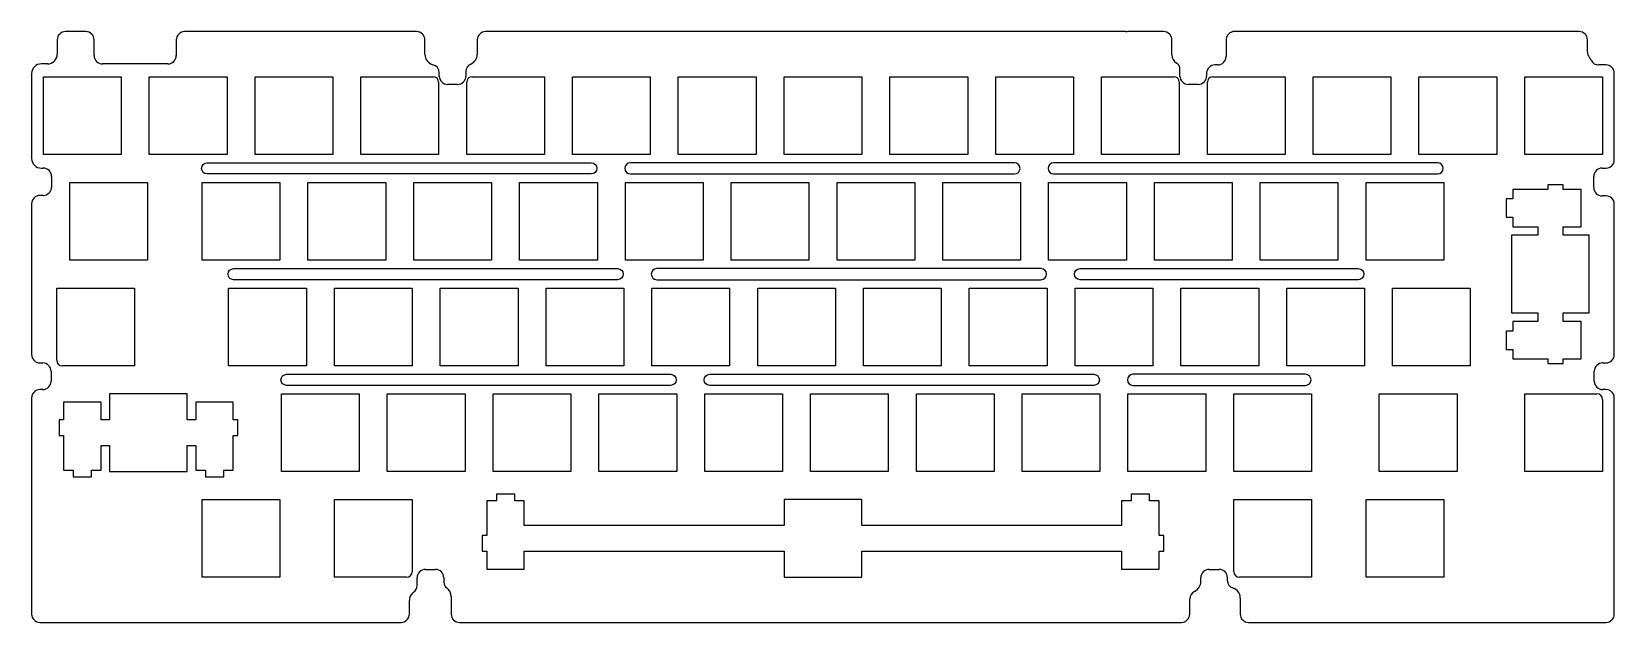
# Model space of a CAD drawing. Header units: millimetres. Extents: x 666 to 951, y -79 to 27.
import ezdxf

# ---------------------------------------------------------------- set-up
doc = ezdxf.new("R2010")
doc.units = ezdxf.units.MM
doc.header["$MEASUREMENT"] = 0

msp = doc.modelspace()

# ---------------------------------------------------------------- linework, layer by layer
for p, q in [((670.71, 25.95), (670.71, 23.39)), ((675.85, 27.45), (672.21, 27.45)), ((677.35, 23.14), (677.35, 25.95)), ((692.15, 25.95), (692.15, 23.14)), ((735.41, 27.45), (693.65, 27.45)), ((736.91, 23.34), (736.91, 25.95)), ((746.33, 25.95), (746.33, 23.35)), ((863.1, 27.45), (747.83, 27.45)), ((863.1, 27.41), (863.1, 27.45)), ((869.91, 27.45), (863.45, 27.45)), ((871.41, 23.24), (871.41, 25.95)), ((881.15, 25.95), (881.15, 22.95)), ((944.71, 27.45), (882.3, 27.45)), ((882.3, 27.45), (882.3, 27.41)), ((946.21, 23.77), (946.21, 25.95)), ((668.96, 21.64), (667.85, 21.64)), ((690.65, 21.64), (678.85, 21.64)), ((739.5, 19.45), (739.5, 20.03)), ((744.3, 20.24), (744.3, 19.45)), ((872.85, 19.45), (872.85, 20.68)), ((877.65, 19.95), (877.65, 19.45)), ((879.65, 21.45), (879.15, 21.45)), ((949.55, 21.45), (948.22, 21.45)), ((951.05, 4.35), (951.05, 19.95)), ((666.1, 19.89), (666.1, 4.6)), ((742.8, 17.95), (741, 17.95)), ((876.15, 17.95), (874.35, 17.95)), ((667.85, 2.85), (668.2, 2.85)), ((948.85, 2.85), (949.55, 2.85)), ((669.7, 1.35), (669.7, -0.56)), ((947.35, -0.65), (947.35, 1.35)), ((668.2, -2.06), (667.6, -2.06)), ((949.55, -2.15), (948.85, -2.15)), ((666.1, -3.56), (666.1, -30.75)), ((951.05, -30.75), (951.05, -3.65)), ((667.6, -32.25), (668.1, -32.25)), ((669.6, -33.75), (669.6, -35.55)), ((947.45, -35.55), (947.45, -33.75)), ((948.95, -32.25), (949.55, -32.25)), ((666.1, -38.55), (666.1, -77.5)), ((668.1, -37.05), (667.6, -37.05)), ((949.55, -37.05), (948.95, -37.05)), ((951.05, -77.5), (951.05, -38.55)), ((735.51, -72.34), (735.51, -70.97)), ((737.01, -69.47), (738.81, -69.47)), ((740.31, -70.97), (740.31, -71.74)), ((876.6, -71.59), (876.6, -70.97)), ((878.1, -69.47), (879.9, -69.47)), ((734.11, -77.5), (734.11, -75.04)), ((741.64, -74.34), (741.64, -77.5)), ((874.61, -77.5), (874.61, -74.78)), ((883.7, -74.61), (883.7, -77.5)), ((667.6, -79), (732.61, -79)), ((743.14, -79), (873.11, -79)), ((885.2, -79), (949.55, -79))]:
    msp.add_line(p, q)
at = {"color": 0}
for p, q in [((668.23, 19.33), (682.23, 19.33)), ((668.23, 5.33), (668.23, 19.33)), ((682.23, 19.33), (682.23, 5.33)), ((687.28, 19.33), (701.28, 19.33)), ((687.28, 5.33), (687.28, 19.33)), ((701.28, 19.33), (701.28, 5.33)), ((706.33, 19.33), (720.33, 19.33)), ((706.33, 5.33), (706.33, 19.33)), ((720.33, 19.33), (720.33, 5.33)), ((725.38, 19.33), (738.38, 19.33)), ((725.38, 5.33), (725.38, 19.33)), ((739.38, 18.33), (739.38, 5.33)), ((744.43, 5.33), (744.43, 18.33)), ((745.43, 19.33), (758.43, 19.33)), ((758.43, 19.33), (758.43, 5.33)), ((763.48, 19.33), (777.48, 19.33)), ((763.48, 5.33), (763.48, 19.33)), ((777.48, 19.33), (777.48, 5.33)), ((782.53, 19.33), (796.53, 19.33)), ((782.53, 5.33), (782.53, 19.33)), ((796.53, 19.33), (796.53, 5.33)), ((801.58, 19.33), (815.58, 19.33)), ((801.58, 5.33), (801.58, 19.33)), ((815.58, 19.33), (815.58, 5.33)), ((820.63, 19.33), (834.63, 19.33)), ((820.63, 5.33), (820.63, 19.33)), ((834.63, 19.33), (834.63, 5.33)), ((839.68, 19.33), (853.68, 19.33)), ((839.68, 5.33), (839.68, 19.33)), ((853.68, 19.33), (853.68, 5.33)), ((858.73, 19.33), (871.73, 19.33)), ((858.73, 5.33), (858.73, 19.33)), ((872.73, 18.33), (872.73, 5.33)), ((877.78, 5.33), (877.78, 18.33)), ((878.78, 19.33), (891.78, 19.33)), ((891.78, 19.33), (891.78, 5.33)), ((896.83, 19.33), (910.83, 19.33)), ((896.83, 5.33), (896.83, 19.33)), ((910.83, 19.33), (910.83, 5.33)), ((915.88, 19.33), (929.88, 19.33)), ((915.88, 5.33), (915.88, 19.33)), ((929.88, 19.33), (929.88, 5.33)), ((934.93, 19.33), (948.93, 19.33)), ((934.93, 5.33), (934.93, 19.33)), ((948.93, 19.33), (948.93, 5.33)), ((682.23, 5.33), (668.23, 5.33)), ((701.28, 5.33), (687.28, 5.33)), ((720.33, 5.33), (706.33, 5.33)), ((739.38, 5.33), (725.38, 5.33)), ((758.43, 5.33), (744.43, 5.33)), ((777.48, 5.33), (763.48, 5.33)), ((796.53, 5.33), (782.53, 5.33)), ((815.58, 5.33), (801.58, 5.33)), ((834.63, 5.33), (820.63, 5.33)), ((853.68, 5.33), (839.68, 5.33)), ((872.73, 5.33), (858.73, 5.33)), ((891.78, 5.33), (877.78, 5.33)), ((910.83, 5.33), (896.83, 5.33)), ((929.88, 5.33), (915.88, 5.33)), ((948.93, 5.33), (934.93, 5.33)), ((672.99, 0.28), (686.99, 0.28)), ((672.99, -13.72), (672.99, 0.28)), ((686.99, 0.28), (686.99, -13.72)), ((696.8, 0.28), (710.8, 0.28)), ((696.8, -13.72), (696.8, 0.28)), ((710.8, 0.28), (710.8, -13.72)), ((715.85, 0.28), (729.85, 0.28)), ((715.85, -13.72), (715.85, 0.28)), ((729.85, 0.28), (729.85, -13.72)), ((734.9, 0.28), (748.9, 0.28)), ((734.9, -13.72), (734.9, 0.28)), ((748.9, 0.28), (748.9, -13.72)), ((753.95, 0.28), (767.95, 0.28)), ((753.95, -13.72), (753.95, 0.28)), ((767.95, 0.28), (767.95, -13.72)), ((773, 0.28), (787, 0.28)), ((773, -13.72), (773, 0.28)), ((787, 0.28), (787, -13.72)), ((792.05, 0.28), (806.05, 0.28)), ((792.05, -13.72), (792.05, 0.28)), ((806.05, 0.28), (806.05, -13.72)), ((811.1, 0.28), (825.1, 0.28)), ((811.1, -13.72), (811.1, 0.28)), ((825.1, 0.28), (825.1, -13.72)), ((830.15, 0.28), (844.15, 0.28)), ((830.15, -13.72), (830.15, 0.28)), ((844.15, 0.28), (844.15, -13.72)), ((849.2, 0.28), (863.2, 0.28)), ((849.2, -13.72), (849.2, 0.28)), ((863.2, 0.28), (863.2, -13.72)), ((868.25, 0.28), (882.25, 0.28)), ((868.25, -13.72), (868.25, 0.28)), ((882.25, 0.28), (882.25, -13.72)), ((887.3, 0.28), (901.3, 0.28)), ((887.3, -13.72), (887.3, 0.28)), ((901.3, 0.28), (901.3, -13.72)), ((906.36, 0.28), (920.36, 0.28)), ((906.36, -13.72), (906.36, 0.28)), ((920.36, 0.28), (920.36, -13.72)), ((932.78, -2.7), (931.58, -2.7)), ((931.58, -2.7), (931.58, -6)), ((939.05, -0.97), (932.78, -0.97)), ((932.78, -0.97), (932.78, -2.7)), ((939.05, -0.15), (939.05, -0.97)), ((941.85, -0.15), (939.05, -0.15)), ((941.85, -0.97), (941.85, -0.15)), ((945.08, -0.97), (941.85, -0.97)), ((945.08, -7.72), (945.08, -0.97)), ((931.58, -6), (932.78, -6)), ((932.78, -6), (932.78, -7.72)), ((932.78, -7.72), (937.25, -7.72)), ((937.25, -7.72), (937.25, -9.25)), ((941.85, -9.25), (941.85, -7.72)), ((941.85, -7.72), (945.08, -7.72)), ((937.25, -9.25), (932.55, -9.25)), ((932.55, -9.25), (932.55, -23.25)), ((946.55, -9.25), (941.85, -9.25)), ((946.55, -23.25), (946.55, -9.25)), ((686.99, -13.72), (672.99, -13.72)), ((710.8, -13.72), (696.8, -13.72)), ((729.85, -13.72), (715.85, -13.72)), ((748.9, -13.72), (734.9, -13.72)), ((767.95, -13.72), (753.95, -13.72)), ((787, -13.72), (773, -13.72)), ((806.05, -13.72), (792.05, -13.72)), ((825.1, -13.72), (811.1, -13.72)), ((844.15, -13.72), (830.15, -13.72)), ((863.2, -13.72), (849.2, -13.72)), ((882.25, -13.72), (868.25, -13.72)), ((901.3, -13.72), (887.3, -13.72)), ((920.36, -13.72), (906.36, -13.72)), ((670.61, -18.77), (684.61, -18.77)), ((670.61, -31.77), (670.61, -18.77)), ((684.61, -18.77), (684.61, -32.77)), ((701.57, -18.77), (715.57, -18.77)), ((701.57, -32.77), (701.57, -18.77)), ((715.57, -18.77), (715.57, -32.77)), ((720.62, -18.77), (734.62, -18.77)), ((720.62, -32.77), (720.62, -18.77)), ((734.62, -18.77), (734.62, -32.77)), ((739.67, -18.77), (753.67, -18.77)), ((739.67, -32.77), (739.67, -18.77)), ((753.67, -18.77), (753.67, -32.77)), ((758.72, -18.77), (772.72, -18.77)), ((758.72, -32.77), (758.72, -18.77)), ((772.72, -18.77), (772.72, -32.77)), ((777.77, -18.77), (791.77, -18.77)), ((777.77, -32.77), (777.77, -18.77)), ((791.77, -18.77), (791.77, -32.77)), ((796.82, -18.77), (810.82, -18.77)), ((796.82, -32.77), (796.82, -18.77)), ((810.82, -18.77), (810.82, -32.77)), ((815.87, -18.77), (829.87, -18.77)), ((815.87, -32.77), (815.87, -18.77)), ((829.87, -18.77), (829.87, -32.77)), ((834.92, -18.77), (848.92, -18.77)), ((834.92, -32.77), (834.92, -18.77)), ((848.92, -18.77), (848.92, -32.77)), ((853.97, -18.77), (867.97, -18.77)), ((853.97, -32.77), (853.97, -18.77)), ((867.97, -18.77), (867.97, -32.77)), ((873.02, -18.77), (887.02, -18.77)), ((873.02, -32.77), (873.02, -18.77)), ((887.02, -18.77), (887.02, -32.77)), ((892.07, -18.77), (906.07, -18.77)), ((892.07, -32.77), (892.07, -18.77)), ((906.07, -18.77), (906.07, -32.77)), ((911.12, -18.77), (925.12, -18.77)), ((911.12, -32.77), (911.12, -18.77)), ((925.12, -18.77), (925.12, -32.77)), ((932.55, -23.25), (937.25, -23.25)), ((937.25, -24.77), (932.78, -24.77)), ((932.78, -24.77), (932.78, -26.5)), ((937.25, -23.25), (937.25, -24.77)), ((941.85, -24.77), (941.85, -23.25)), ((941.85, -23.25), (946.55, -23.25)), ((945.08, -24.77), (941.85, -24.77)), ((945.08, -31.52), (945.08, -24.77)), ((932.78, -26.5), (931.58, -26.5)), ((931.58, -26.5), (931.58, -29.8)), ((931.58, -29.8), (932.78, -29.8)), ((932.78, -29.8), (932.78, -31.52)), ((684.61, -32.77), (671.61, -32.77)), ((715.57, -32.77), (701.57, -32.77)), ((734.62, -32.77), (720.62, -32.77)), ((753.67, -32.77), (739.67, -32.77)), ((772.72, -32.77), (758.72, -32.77)), ((791.77, -32.77), (777.77, -32.77)), ((810.82, -32.77), (796.82, -32.77)), ((829.87, -32.77), (815.87, -32.77)), ((848.92, -32.77), (834.92, -32.77)), ((867.97, -32.77), (853.97, -32.77)), ((887.02, -32.77), (873.02, -32.77)), ((906.07, -32.77), (892.07, -32.77)), ((925.12, -32.77), (911.12, -32.77)), ((932.78, -31.52), (939.05, -31.52)), ((939.05, -31.52), (939.05, -32.35)), ((939.05, -32.35), (941.85, -32.35)), ((941.85, -32.35), (941.85, -31.52)), ((941.85, -31.52), (945.08, -31.52)), ((678.61, -39.29), (671.86, -39.29)), ((671.86, -39.29), (671.86, -42.52)), ((678.61, -42.52), (678.61, -39.29)), ((680.13, -37.82), (680.13, -42.52)), ((694.13, -37.82), (680.13, -37.82)), ((694.13, -42.52), (694.13, -37.82)), ((702.41, -39.29), (695.66, -39.29)), ((695.66, -39.29), (695.66, -42.52)), ((702.41, -42.52), (702.41, -39.29)), ((711.09, -37.82), (725.09, -37.82)), ((711.09, -51.82), (711.09, -37.82)), ((725.09, -37.82), (725.09, -51.82)), ((730.14, -37.82), (744.14, -37.82)), ((730.14, -51.82), (730.14, -37.82)), ((744.14, -37.82), (744.14, -51.82)), ((749.19, -37.82), (763.19, -37.82)), ((749.19, -51.82), (749.19, -37.82)), ((763.19, -37.82), (763.19, -51.82)), ((768.24, -37.82), (782.24, -37.82)), ((768.24, -51.82), (768.24, -37.82)), ((782.24, -37.82), (782.24, -51.82)), ((787.29, -37.82), (801.29, -37.82)), ((787.29, -51.82), (787.29, -37.82)), ((801.29, -37.82), (801.29, -51.82)), ((806.34, -37.82), (820.34, -37.82)), ((806.34, -51.82), (806.34, -37.82)), ((820.34, -37.82), (820.34, -51.82)), ((825.39, -37.82), (839.39, -37.82)), ((825.39, -51.82), (825.39, -37.82)), ((839.39, -37.82), (839.39, -51.82)), ((844.44, -37.82), (858.44, -37.82)), ((844.44, -51.82), (844.44, -37.82)), ((858.44, -37.82), (858.44, -51.82)), ((863.49, -37.82), (877.49, -37.82)), ((863.49, -51.82), (863.49, -37.82)), ((877.49, -37.82), (877.49, -51.82)), ((882.54, -37.82), (896.54, -37.82)), ((882.54, -51.82), (882.54, -37.82)), ((896.54, -37.82), (896.54, -51.82)), ((908.73, -37.82), (922.73, -37.82)), ((908.73, -51.82), (908.73, -37.82)), ((922.73, -37.82), (922.73, -51.82)), ((934.93, -37.82), (947.93, -37.82)), ((934.93, -51.82), (934.93, -37.82)), ((948.93, -38.82), (948.93, -51.82)), ((671.86, -42.52), (671.03, -42.52)), ((671.03, -42.52), (671.03, -45.32)), ((680.13, -42.52), (678.61, -42.52)), ((695.66, -42.52), (694.13, -42.52)), ((703.23, -42.52), (702.41, -42.52)), ((703.23, -45.32), (703.23, -42.52)), ((671.03, -45.32), (671.86, -45.32)), ((671.86, -45.32), (671.86, -51.59)), ((702.41, -51.59), (702.41, -45.32)), ((702.41, -45.32), (703.23, -45.32)), ((678.61, -51.59), (678.61, -47.12)), ((678.61, -47.12), (680.13, -47.12)), ((680.13, -47.12), (680.13, -51.82)), ((694.13, -51.82), (694.13, -47.12)), ((694.13, -47.12), (695.66, -47.12)), ((695.66, -47.12), (695.66, -51.59)), ((671.86, -51.59), (673.58, -51.59)), ((673.58, -51.59), (673.58, -52.79)), ((673.58, -52.79), (676.88, -52.79)), ((676.88, -52.79), (676.88, -51.59)), ((676.88, -51.59), (678.61, -51.59)), ((680.13, -51.82), (694.13, -51.82)), ((695.66, -51.59), (697.38, -51.59)), ((697.38, -51.59), (697.38, -52.79)), ((697.38, -52.79), (700.68, -52.79)), ((700.68, -52.79), (700.68, -51.59)), ((700.68, -51.59), (702.41, -51.59)), ((725.09, -51.82), (711.09, -51.82)), ((744.14, -51.82), (730.14, -51.82)), ((763.19, -51.82), (749.19, -51.82)), ((782.24, -51.82), (768.24, -51.82)), ((801.29, -51.82), (787.29, -51.82)), ((820.34, -51.82), (806.34, -51.82)), ((839.39, -51.82), (825.39, -51.82)), ((858.44, -51.82), (844.44, -51.82)), ((877.49, -51.82), (863.49, -51.82)), ((896.54, -51.82), (882.54, -51.82)), ((922.73, -51.82), (908.73, -51.82)), ((948.93, -51.82), (934.93, -51.82)), ((696.8, -56.87), (710.8, -56.87)), ((696.8, -70.87), (696.8, -56.87)), ((710.8, -56.87), (710.8, -70.87)), ((720.62, -56.87), (734.62, -56.87)), ((720.62, -70.87), (720.62, -56.87)), ((734.62, -56.87), (734.62, -69.87)), ((753.08, -55.9), (749.78, -55.9)), ((749.78, -55.9), (749.78, -57.1)), ((753.08, -57.1), (753.08, -55.9)), ((815.58, -56.87), (801.58, -56.87)), ((801.58, -56.87), (801.58, -61.57)), ((815.58, -61.57), (815.58, -56.87)), ((867.38, -55.9), (864.08, -55.9)), ((864.08, -55.9), (864.08, -57.1)), ((867.38, -57.1), (867.38, -55.9)), ((882.54, -56.87), (896.54, -56.87)), ((882.54, -69.87), (882.54, -56.87)), ((896.54, -56.87), (896.54, -70.87)), ((906.35, -56.87), (920.35, -56.87)), ((906.35, -70.87), (906.35, -56.87)), ((920.35, -56.87), (920.35, -70.87)), ((749.78, -57.1), (748.05, -57.1)), ((748.05, -57.1), (748.05, -63.37)), ((754.8, -57.1), (753.08, -57.1)), ((754.8, -61.57), (754.8, -57.1)), ((864.08, -57.1), (862.35, -57.1)), ((862.35, -57.1), (862.35, -61.57)), ((869.1, -57.1), (867.38, -57.1)), ((869.1, -63.37), (869.1, -57.1)), ((801.58, -61.57), (754.8, -61.57)), ((862.35, -61.57), (815.58, -61.57)), ((748.05, -63.37), (747.23, -63.37)), ((747.23, -63.37), (747.23, -66.17)), ((869.93, -63.37), (869.1, -63.37)), ((869.93, -66.17), (869.93, -63.37)), ((747.23, -66.17), (748.05, -66.17)), ((748.05, -66.17), (748.05, -69.4)), ((754.8, -69.4), (754.8, -66.17)), ((754.8, -66.17), (801.58, -66.17)), ((801.58, -66.17), (801.58, -70.87)), ((815.58, -70.87), (815.58, -66.17)), ((815.58, -66.17), (862.35, -66.17)), ((862.35, -66.17), (862.35, -69.4)), ((869.1, -69.4), (869.1, -66.17)), ((869.1, -66.17), (869.93, -66.17)), ((710.8, -70.87), (696.8, -70.87)), ((733.62, -70.87), (720.62, -70.87)), ((748.05, -69.4), (754.8, -69.4)), ((801.58, -70.87), (815.58, -70.87)), ((862.35, -69.4), (869.1, -69.4)), ((896.54, -70.87), (883.54, -70.87)), ((920.35, -70.87), (906.35, -70.87))]:
    msp.add_line(p, q, dxfattribs=at)
at = {"linetype": 'Continuous'}
msp.add_line((881.4, -71.54), (881.4, -70.97), dxfattribs=at)
for points in [[(766.85, 3.8, -1), (766.85, 1.8), (697.7, 1.8, -1), (697.7, 3.8)], [(843.05, 3.8), (773.9, 3.8, 1), (773.9, 1.8), (843.05, 1.8, 1)], [(919.25, 3.8), (850.1, 3.8, 1), (850.1, 1.8), (919.25, 1.8, 1)], [(771.61, -15.25, -1), (771.61, -17.25), (702.46, -17.25, -1), (702.46, -15.25)], [(847.81, -15.25), (778.66, -15.25, 1), (778.66, -17.25), (847.81, -17.25, 1)], [(854.86, -17.25, -1), (854.86, -15.25), (904.96, -15.25, -1), (904.96, -17.25)], [(711.99, -36.3, -1), (711.99, -34.3), (781.14, -34.3, -1), (781.14, -36.3)], [(788.19, -36.3, -1), (788.19, -34.3), (857.34, -34.3, -1), (857.34, -36.3)], [(895.44, -34.3), (864.39, -34.3, 1), (864.39, -36.3), (895.44, -36.3, 1)]]:
    msp.add_lwpolyline(points, format="xyb", close=True)
for centre, radius, start, end in [((672.21, 25.95), 1.5, 90, 180), ((675.85, 25.95), 1.5, 0, 90), ((693.65, 25.95), 1.5, 90, 180), ((735.41, 25.95), 1.5, 0, 90), ((747.83, 25.95), 1.5, 90, 180), ((863.45, 25.95), 1.5, 90, 103.7769), ((869.91, 25.95), 1.5, 0, 90), ((882.65, 25.95), 1.5, 103.7769, 180), ((944.71, 25.95), 1.5, 0, 90), ((668.96, 23.39), 1.75, 270, 0), ((678.85, 23.14), 1.5, 180, 270), ((690.65, 23.14), 1.5, 270, 0), ((738.81, 23.34), 1.9, 180, 256.2269), ((744.43, 23.35), 1.9, 293.8478, 0), ((873.11, 23.24), 1.7, 180, 238.7683), ((879.65, 22.95), 1.5, 270, 0), ((947.71, 23.77), 1.5, 180, 217.5725), ((943.75, 20.72), 3.5, 26.5235, 37.5725), ((667.85, 19.89), 1.75, 90, 180), ((738, 20.03), 1.5, 0, 76.2269), ((745.8, 20.24), 1.5, 113.8478, 180), ((871.55, 20.68), 1.3, 0, 58.7683), ((879.15, 19.95), 1.5, 90, 180), ((948.22, 22.95), 1.5, 206.5235, 270), ((949.55, 19.95), 1.5, 0, 90), ((741, 19.45), 1.5, 180, 270), ((742.8, 19.45), 1.5, 270, 0), ((874.35, 19.45), 1.5, 180, 270), ((876.15, 19.45), 1.5, 270, 0), ((667.85, 4.6), 1.75, 180, 270), ((668.2, 1.35), 1.5, 0, 90), ((948.85, 1.35), 1.5, 90, 180), ((949.55, 4.35), 1.5, 270, 0), ((667.6, -3.56), 1.5, 90, 180), ((668.2, -0.56), 1.5, 270, 0), ((948.85, -0.65), 1.5, 180, 270), ((949.55, -3.65), 1.5, 0, 90), ((667.6, -30.75), 1.5, 180, 270), ((949.55, -30.75), 1.5, 270, 0), ((668.1, -33.75), 1.5, 0, 90), ((948.95, -33.75), 1.5, 90, 180), ((668.1, -35.55), 1.5, 270, 0), ((948.95, -35.55), 1.5, 180, 270), ((667.6, -38.55), 1.5, 90, 180), ((949.55, -38.55), 1.5, 0, 90), ((737.01, -70.97), 1.5, 90, 180), ((738.81, -70.97), 1.5, 0, 90), ((878.1, -70.97), 1.5, 90, 180), ((879.9, -70.97), 1.5, 0, 90), ((735.91, -75.04), 1.8, 125.2, 180), ((734.01, -72.34), 1.5, 305.2, 0), ((741.61, -71.74), 1.3, 180, 234.3207), ((739.74, -74.34), 1.9, 0, 54.3207), ((876.11, -74.78), 1.5, 116.0322, 180), ((874.55, -71.59), 2.05, 296.0322, 0), ((882.7, -71.54), 1.3, 180, 253.695), ((881.8, -74.61), 1.9, 0, 73.695), ((667.6, -77.5), 1.5, 180, 270), ((732.61, -77.5), 1.5, 270, 0), ((743.14, -77.5), 1.5, 180, 270), ((873.11, -77.5), 1.5, 270, 0), ((885.2, -77.5), 1.5, 180, 270), ((949.55, -77.5), 1.5, 270, 0)]:
    msp.add_arc(centre, radius, start, end)
at = {"color": 0}
for centre, start, end in [((738.38, 18.33), 0, 90), ((745.43, 18.33), 90, 180), ((871.73, 18.33), 0, 90), ((878.78, 18.33), 90, 180), ((671.61, -31.77), 180, 270), ((947.93, -38.82), 0, 90), ((733.62, -69.87), 270, 0), ((883.54, -69.87), 180, 270)]:
    msp.add_arc(centre, 1, start, end, dxfattribs=at)

doc.saveas('drawing.dxf')
